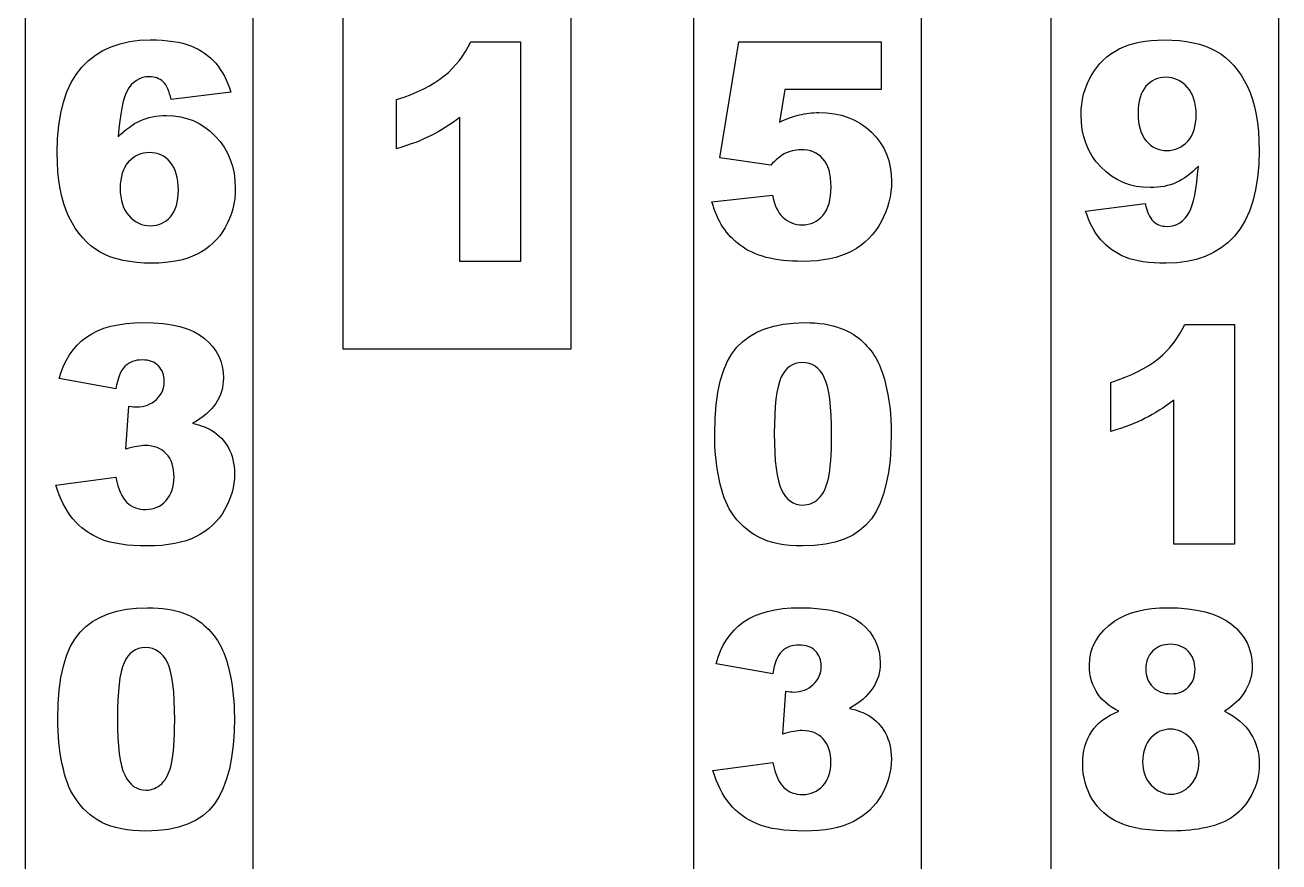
# Model space of a CAD drawing. Extents: x -5.1 to 3.6, y -9 to 11.4.
# Drawn here: x -5.07 to 3.59, y 1.2 to 6.98 of the extents above; entities that cross this region are included whole.
import ezdxf

# ---------------------------------------------------------------- set-up
doc = ezdxf.new("R2010")
doc.units = 0
for name, color, linetype in [('HOURS_MIXED_UP', 7, 'CONTINUOUS'), ('MINUTES_MIXED_UP', 7, 'CONTINUOUS'), ('OUTLINES', 7, 'CONTINUOUS'), ('TOH_MIXED_UP', 7, 'CONTINUOUS'), ('TOM_MIXED_UP', 7, 'CONTINUOUS')]:
    doc.layers.add(name, color=color, linetype=linetype)

msp = doc.modelspace()

# ---------------------------------------------------------------- linework, layer by layer
at = {"layer": 'HOURS_MIXED_UP'}
for points in [[(2.252, 5.6938), (2.6638, 5.7455), (2.6683, 5.7247), (2.6735, 5.7055), (2.6793, 5.6878), (2.6858, 5.6718), (2.6931, 5.6574), (2.701, 5.6445), (2.7096, 5.6333), (2.719, 5.6236), (2.729, 5.6152), (2.7394, 5.6079), (2.7504, 5.6018), (2.762, 5.5968), (2.7741, 5.5929), (2.7867, 5.5901), (2.7998, 5.5884), (2.8135, 5.5879), (2.8377, 5.5895), (2.8605, 5.5942), (2.8821, 5.6021), (2.9022, 5.6131), (2.921, 5.6273), (2.9384, 5.6446), (2.9544, 5.665), (2.969, 5.6886), (2.9789, 5.7098), (2.9881, 5.7362), (2.9967, 5.7677), (3.0047, 5.8045), (3.012, 5.8464), (3.0187, 5.8934), (3.0248, 5.9457), (3.0302, 6.0031), (3.0115, 5.9847), (2.9927, 5.9675), (2.9738, 5.9516), (2.9549, 5.9369), (2.9358, 5.9236), (2.9165, 5.9115), (2.8972, 5.9006), (2.8777, 5.891), (2.8577, 5.8827), (2.8369, 5.8755), (2.8154, 5.8694), (2.7931, 5.8644), (2.7701, 5.8606), (2.7463, 5.8578), (2.7218, 5.8561), (2.6965, 5.8556), (2.6473, 5.8578), (2.6002, 5.8644), (2.555, 5.8755), (2.5118, 5.8911), (2.4705, 5.9111), (2.4311, 5.9356), (2.3937, 5.9645), (2.3583, 5.9979), (2.3259, 6.0347), (2.2979, 6.0738), (2.2742, 6.1153), (2.2549, 6.1591), (2.2398, 6.2053), (2.229, 6.2539), (2.2226, 6.3048), (2.2204, 6.358), (2.2215, 6.3947), (2.2248, 6.4306), (2.2303, 6.4657), (2.2379, 6.4999), (2.2478, 6.5333), (2.2598, 6.5659), (2.2741, 6.5976), (2.2906, 6.6285), (2.309, 6.6582), (2.329, 6.6859), (2.3507, 6.7118), (2.374, 6.7358), (2.399, 6.758), (2.4256, 6.7783), (2.454, 6.7967), (2.484, 6.8132), (2.5157, 6.8279), (2.5494, 6.8406), (2.5851, 6.8513), (2.6227, 6.8601), (2.6624, 6.8669), (2.7039, 6.8718), (2.7475, 6.8747), (2.793, 6.8757), (2.8476, 6.8745), (2.8994, 6.8709), (2.9485, 6.8649), (2.9948, 6.8565), (3.0384, 6.8457), (3.0791, 6.8325), (3.1171, 6.8169), (3.1524, 6.799), (3.1853, 6.7784), (3.2165, 6.755), (3.246, 6.7287), (3.2739, 6.6996), (3.3001, 6.6676), (3.3245, 6.6329), (3.3473, 6.5953), (3.3684, 6.5549), (3.3873, 6.5114), (3.4037, 6.4645), (3.4176, 6.4143), (3.429, 6.3607), (3.4378, 6.3038), (3.4442, 6.2435), (3.448, 6.1798), (3.4493, 6.1129), (3.4466, 6.0153), (3.4386, 5.9245), (3.4254, 5.8405), (3.4068, 5.7631), (3.3829, 5.6925), (3.3537, 5.6287), (3.3193, 5.5716), (3.2795, 5.5212), (3.235, 5.4773), (3.1864, 5.4392), (3.1336, 5.407), (3.0768, 5.3806), (3.0159, 5.3601), (2.9508, 5.3454), (2.8816, 5.3366), (2.8083, 5.3337), (2.765, 5.3343), (2.7241, 5.3363), (2.6855, 5.3394), (2.6493, 5.3439), (2.6153, 5.3497), (2.5838, 5.3567), (2.5546, 5.365), (2.5277, 5.3747), (2.5026, 5.3857), (2.4785, 5.3978), (2.4555, 5.4111), (2.4336, 5.4256), (2.4127, 5.4413), (2.393, 5.4581), (2.3744, 5.4762), (2.3569, 5.4955), (2.3403, 5.5159), (2.3247, 5.5376), (2.3101, 5.5605), (2.2965, 5.5846), (2.2839, 5.61), (2.2723, 5.6367), (2.2616, 5.6646), (2.252, 5.6938)], [(3.0149, 6.3591), (3.0139, 6.3884), (3.0111, 6.4162), (3.0063, 6.4424), (2.9997, 6.4669), (2.9911, 6.4898), (2.9806, 6.511), (2.9682, 6.5306), (2.9538, 6.5486), (2.9381, 6.5648), (2.9217, 6.5787), (2.9044, 6.5905), (2.8863, 6.6002), (2.8673, 6.6077), (2.8476, 6.6131), (2.827, 6.6163), (2.8055, 6.6174), (2.7853, 6.6164), (2.7659, 6.6135), (2.7475, 6.6086), (2.7299, 6.6018), (2.7133, 6.5931), (2.6975, 6.5824), (2.6827, 6.5698), (2.6687, 6.5552), (2.6559, 6.5388), (2.6448, 6.5203), (2.6354, 6.5), (2.6278, 6.4777), (2.6218, 6.4534), (2.6176, 6.4273), (2.615, 6.3991), (2.6142, 6.3691), (2.6151, 6.3388), (2.6177, 6.3103), (2.6221, 6.2836), (2.6282, 6.2588), (2.6362, 6.2357), (2.6458, 6.2146), (2.6572, 6.1953), (2.6704, 6.1778), (2.6851, 6.1623), (2.7005, 6.1489), (2.7168, 6.1376), (2.734, 6.1283), (2.7521, 6.1211), (2.771, 6.1159), (2.7908, 6.1129), (2.8114, 6.1118), (2.8328, 6.1128), (2.8533, 6.1158), (2.8729, 6.1208), (2.8916, 6.1278), (2.9093, 6.1368), (2.9261, 6.1479), (2.942, 6.1609), (2.9569, 6.1761), (2.9704, 6.1929), (2.9822, 6.2115), (2.9922, 6.2318), (3.0003, 6.2538), (3.0067, 6.2775), (3.0112, 6.3029), (3.014, 6.3301), (3.0149, 6.3591)], [(3.2794, 4.9106), (3.2794, 3.3939), (2.8603, 3.3939), (2.8603, 4.3876), (2.835, 4.3688), (2.8099, 4.3509), (2.785, 4.3339), (2.7603, 4.3178), (2.7358, 4.3027), (2.7115, 4.2884), (2.6873, 4.2751), (2.6634, 4.2626), (2.639, 4.2507), (2.613, 4.2389), (2.5854, 4.2273), (2.5564, 4.2158), (2.5258, 4.2044), (2.4937, 4.1931), (2.4601, 4.182), (2.4249, 4.171), (2.4249, 4.5109), (2.4764, 4.5284), (2.5249, 4.5467), (2.5704, 4.5659), (2.613, 4.5859), (2.6526, 4.6068), (2.6892, 4.6285), (2.7229, 4.651), (2.7537, 4.6744), (2.7821, 4.6991), (2.8089, 4.7251), (2.8341, 4.7526), (2.8578, 4.7814), (2.8799, 4.8116), (2.9004, 4.8432), (2.9194, 4.8762), (2.9367, 4.9106), (3.2794, 4.9106)], [(2.4814, 2.2398), (2.4577, 2.2529), (2.4358, 2.2664), (2.4155, 2.2803), (2.3969, 2.2947), (2.38, 2.3094), (2.3647, 2.3245), (2.351, 2.3399), (2.339, 2.3558), (2.3247, 2.3781), (2.3123, 2.4011), (2.3018, 2.4251), (2.2932, 2.4498), (2.2865, 2.4754), (2.2817, 2.5018), (2.2789, 2.5291), (2.2779, 2.5572), (2.2806, 2.6028), (2.2889, 2.6464), (2.3027, 2.6879), (2.3219, 2.7272), (2.3467, 2.7644), (2.3769, 2.7995), (2.4127, 2.8325), (2.4539, 2.8634), (2.4896, 2.8848), (2.528, 2.9033), (2.5693, 2.919), (2.6133, 2.9319), (2.6601, 2.9419), (2.7097, 2.949), (2.762, 2.9533), (2.8171, 2.9547), (2.8894, 2.9529), (2.9569, 2.9476), (3.0194, 2.9387), (3.0771, 2.9263), (3.1299, 2.9103), (3.1778, 2.8907), (3.2209, 2.8676), (3.2591, 2.8408), (3.2926, 2.8114), (3.3216, 2.7802), (3.3461, 2.7471), (3.3662, 2.7121), (3.3818, 2.6754), (3.3929, 2.6368), (3.3996, 2.5963), (3.4019, 2.554), (3.401, 2.5291), (3.3983, 2.5046), (3.3939, 2.4804), (3.3877, 2.4567), (3.3797, 2.4333), (3.3699, 2.4104), (3.3583, 2.3879), (3.3449, 2.3658), (3.3335, 2.3496), (3.3205, 2.3335), (3.306, 2.3176), (3.29, 2.3018), (3.2724, 2.2861), (3.2533, 2.2705), (3.2327, 2.2551), (3.2105, 2.2398), (3.2399, 2.2246), (3.2673, 2.2083), (3.2928, 2.1909), (3.3163, 2.1723), (3.3379, 2.1525), (3.3576, 2.1315), (3.3753, 2.1093), (3.3911, 2.086), (3.4051, 2.0618), (3.4173, 2.037), (3.4275, 2.0116), (3.4359, 1.9855), (3.4424, 1.9587), (3.4471, 1.9313), (3.4499, 1.9032), (3.4508, 1.8745), (3.45, 1.8467), (3.4476, 1.8194), (3.4436, 1.7926), (3.438, 1.7662), (3.4308, 1.7403), (3.422, 1.7149), (3.4115, 1.6899), (3.3994, 1.6655), (3.3862, 1.6418), (3.3722, 1.6196), (3.3575, 1.5987), (3.3421, 1.5793), (3.326, 1.5612), (3.3092, 1.5446), (3.2916, 1.5293), (3.2734, 1.5155), (3.2541, 1.5026), (3.2336, 1.4907), (3.212, 1.4796), (3.1893, 1.4694), (3.1655, 1.4602), (3.1405, 1.4518), (3.1145, 1.4443), (3.0873, 1.4377), (3.0592, 1.4319), (3.0306, 1.4268), (3.0016, 1.4225), (2.9721, 1.419), (2.9422, 1.4162), (2.9117, 1.4143), (2.8808, 1.4131), (2.8494, 1.4127), (2.7919, 1.4136), (2.738, 1.4162), (2.6875, 1.4205), (2.6405, 1.4266), (2.597, 1.4344), (2.5569, 1.4441), (2.5204, 1.4554), (2.4873, 1.4686), (2.457, 1.4834), (2.4285, 1.4999), (2.402, 1.518), (2.3773, 1.5378), (2.3545, 1.5593), (2.3336, 1.5824), (2.3145, 1.6071), (2.2973, 1.6335), (2.2821, 1.661), (2.2688, 1.6894), (2.2576, 1.7186), (2.2484, 1.7486), (2.2413, 1.7794), (2.2362, 1.811), (2.2331, 1.8434), (2.2321, 1.8766), (2.233, 1.9088), (2.2359, 1.9397), (2.2407, 1.9693), (2.2474, 1.9977), (2.256, 2.0249), (2.2665, 2.0508), (2.2789, 2.0754), (2.2932, 2.0988), (2.3095, 2.121), (2.3278, 2.1418), (2.3482, 2.1613), (2.3707, 2.1796), (2.3953, 2.1966), (2.4219, 2.2123), (2.4506, 2.2267), (2.4814, 2.2398)], [(2.6675, 2.5325), (2.6682, 2.5137), (2.6705, 2.4958), (2.6742, 2.4788), (2.6795, 2.4628), (2.6863, 2.4476), (2.6946, 2.4334), (2.7044, 2.4202), (2.7157, 2.4079), (2.7283, 2.3969), (2.7419, 2.3873), (2.7565, 2.3792), (2.7721, 2.3725), (2.7887, 2.3673), (2.8063, 2.3636), (2.8249, 2.3614), (2.8446, 2.3606), (2.8619, 2.3614), (2.8785, 2.3636), (2.8943, 2.3672), (2.9093, 2.3723), (2.9236, 2.3789), (2.937, 2.387), (2.9497, 2.3965), (2.9616, 2.4075), (2.9723, 2.4196), (2.9816, 2.4326), (2.9895, 2.4465), (2.996, 2.4612), (3.001, 2.4768), (3.0045, 2.4932), (3.0067, 2.5105), (3.0074, 2.5287), (3.0067, 2.5475), (3.0044, 2.5655), (3.0007, 2.5825), (2.9954, 2.5986), (2.9887, 2.6139), (2.9805, 2.6282), (2.9707, 2.6416), (2.9595, 2.654), (2.9471, 2.6654), (2.9339, 2.6752), (2.9199, 2.6836), (2.905, 2.6904), (2.8893, 2.6958), (2.8728, 2.6996), (2.8555, 2.7019), (2.8373, 2.7026), (2.8189, 2.7019), (2.8015, 2.6997), (2.7849, 2.6959), (2.7691, 2.6907), (2.7542, 2.684), (2.7402, 2.6758), (2.727, 2.6662), (2.7147, 2.6551), (2.7036, 2.6429), (2.694, 2.6298), (2.6859, 2.6158), (2.6792, 2.6009), (2.6741, 2.5852), (2.6704, 2.5685), (2.6682, 2.5509), (2.6675, 2.5325)], [(2.6453, 1.8908), (2.6462, 1.8667), (2.649, 1.8436), (2.6536, 1.8217), (2.6601, 1.801), (2.6685, 1.7814), (2.6788, 1.7629), (2.6909, 1.7456), (2.705, 1.7294), (2.7203, 1.7147), (2.7362, 1.702), (2.7525, 1.6913), (2.7694, 1.6825), (2.7869, 1.6757), (2.8048, 1.6708), (2.8234, 1.6679), (2.8425, 1.6669), (2.8607, 1.6679), (2.8785, 1.6709), (2.8959, 1.6758), (2.9128, 1.6828), (2.9292, 1.6917), (2.9452, 1.7026), (2.9607, 1.7155), (2.9758, 1.7304), (2.9896, 1.7468), (3.0016, 1.7643), (3.0117, 1.7829), (3.02, 1.8026), (3.0265, 1.8233), (3.0311, 1.8451), (3.0339, 1.8679), (3.0348, 1.8919), (3.0339, 1.9159), (3.0311, 1.9389), (3.0264, 1.9607), (3.0198, 1.9815), (3.0114, 2.0011), (3.0012, 2.0196), (2.9891, 2.037), (2.9751, 2.0533), (2.96, 2.0682), (2.9443, 2.0811), (2.9279, 2.0919), (2.911, 2.1008), (2.8935, 2.1077), (2.8754, 2.1126), (2.8566, 2.1156), (2.8373, 2.1165), (2.8183, 2.1156), (2.7999, 2.1127), (2.7821, 2.108), (2.765, 2.1013), (2.7484, 2.0928), (2.7325, 2.0823), (2.7172, 2.0698), (2.7026, 2.0554), (2.6891, 2.0395), (2.6775, 2.0223), (2.6676, 2.0037), (2.6596, 1.9838), (2.6533, 1.9626), (2.6488, 1.94), (2.6462, 1.9161), (2.6453, 1.8908)]]:
    msp.add_lwpolyline(points, close=True, dxfattribs=at)
at = {"layer": 'MINUTES_MIXED_UP'}
for points in [[(-3.6484, 6.5146), (-4.0602, 6.4639), (-4.0647, 6.4847), (-4.0698, 6.5039), (-4.0756, 6.5216), (-4.0821, 6.5376), (-4.0892, 6.552), (-4.097, 6.5649), (-4.1055, 6.5761), (-4.1147, 6.5858), (-4.1245, 6.5942), (-4.1349, 6.6015), (-4.1458, 6.6076), (-4.1573, 6.6127), (-4.1694, 6.6166), (-4.182, 6.6193), (-4.1951, 6.621), (-4.2088, 6.6216), (-4.2332, 6.62), (-4.2563, 6.6152), (-4.278, 6.6072), (-4.2983, 6.5961), (-4.3172, 6.5818), (-4.3347, 6.5643), (-4.3507, 6.5436), (-4.3654, 6.5198), (-4.3752, 6.4989), (-4.3844, 6.4727), (-4.3929, 6.4413), (-4.4008, 6.4047), (-4.4079, 6.3629), (-4.4145, 6.3159), (-4.4203, 6.2637), (-4.4255, 6.2063), (-4.4069, 6.2245), (-4.3882, 6.2416), (-4.3693, 6.2573), (-4.3503, 6.2719), (-4.3311, 6.2852), (-4.3119, 6.2973), (-4.2925, 6.3081), (-4.273, 6.3177), (-4.253, 6.3263), (-4.2322, 6.3336), (-4.2107, 6.3398), (-4.1884, 6.3449), (-4.1654, 6.3488), (-4.1416, 6.3516), (-4.117, 6.3533), (-4.0918, 6.3538), (-4.0429, 6.3516), (-3.9959, 6.345), (-3.9509, 6.3339), (-3.9078, 6.3183), (-3.8667, 6.2983), (-3.8274, 6.2739), (-3.7901, 6.2449), (-3.7546, 6.2115), (-3.7223, 6.1747), (-3.6943, 6.1356), (-3.6706, 6.094), (-3.6512, 6.0501), (-3.6361, 6.0037), (-3.6254, 5.955), (-3.6189, 5.9039), (-3.6168, 5.8504), (-3.6179, 5.8139), (-3.6211, 5.7782), (-3.6266, 5.7434), (-3.6342, 5.7093), (-3.644, 5.676), (-3.656, 5.6435), (-3.6702, 5.6118), (-3.6866, 5.5809), (-3.7047, 5.5513), (-3.7246, 5.5235), (-3.7462, 5.4976), (-3.7696, 5.4736), (-3.7945, 5.4514), (-3.8212, 5.4312), (-3.8496, 5.4128), (-3.8796, 5.3962), (-3.9116, 5.3816), (-3.9454, 5.3689), (-3.9812, 5.3581), (-4.019, 5.3493), (-4.0587, 5.3425), (-4.1003, 5.3376), (-4.1438, 5.3347), (-4.1893, 5.3337), (-4.2439, 5.3349), (-4.2958, 5.3385), (-4.3449, 5.3444), (-4.3912, 5.3527), (-4.4347, 5.3634), (-4.4755, 5.3765), (-4.5135, 5.3919), (-4.5487, 5.4097), (-4.5816, 5.4303), (-4.6128, 5.4537), (-4.6424, 5.4799), (-4.6702, 5.509), (-4.6964, 5.5408), (-4.7209, 5.5756), (-4.7436, 5.6131), (-4.7647, 5.6535), (-4.7836, 5.697), (-4.8, 5.7439), (-4.8139, 5.7942), (-4.8253, 5.8479), (-4.8342, 5.905), (-4.8405, 5.9655), (-4.8443, 6.0294), (-4.8456, 6.0966), (-4.8429, 6.1941), (-4.835, 6.2849), (-4.8217, 6.369), (-4.8031, 6.4463), (-4.7793, 6.5169), (-4.7501, 6.5807), (-4.7156, 6.6378), (-4.6758, 6.6882), (-4.6313, 6.7322), (-4.5826, 6.7702), (-4.5299, 6.8025), (-4.473, 6.8288), (-4.4121, 6.8494), (-4.347, 6.864), (-4.2778, 6.8728), (-4.2046, 6.8757), (-4.1614, 6.8751), (-4.1204, 6.8732), (-4.0818, 6.87), (-4.0455, 6.8655), (-4.0115, 6.8598), (-3.9798, 6.8527), (-3.9504, 6.8444), (-3.9234, 6.8347), (-3.8981, 6.8238), (-3.874, 6.8116), (-3.8509, 6.7983), (-3.8289, 6.7838), (-3.8081, 6.7682), (-3.7883, 6.7513), (-3.7697, 6.7332), (-3.7522, 6.7139), (-3.7356, 6.6935), (-3.7201, 6.6718), (-3.7056, 6.6488), (-3.6921, 6.6245), (-3.6796, 6.599), (-3.6682, 6.5722), (-3.6577, 6.544), (-3.6484, 6.5146)], [(-4.4112, 5.8504), (-4.4103, 5.821), (-4.4074, 5.7932), (-4.4026, 5.767), (-4.3959, 5.7424), (-4.3873, 5.7195), (-4.3768, 5.6983), (-4.3644, 5.6787), (-4.3501, 5.6608), (-4.3344, 5.6447), (-4.3179, 5.6307), (-4.3006, 5.6189), (-4.2824, 5.6092), (-4.2633, 5.6017), (-4.2433, 5.5963), (-4.2225, 5.5931), (-4.2008, 5.592), (-4.1808, 5.593), (-4.1617, 5.5959), (-4.1434, 5.6007), (-4.1259, 5.6075), (-4.1093, 5.6162), (-4.0935, 5.6269), (-4.0785, 5.6396), (-4.0643, 5.6542), (-4.0515, 5.6706), (-4.0404, 5.689), (-4.031, 5.7092), (-4.0232, 5.7314), (-4.0172, 5.7554), (-4.0129, 5.7814), (-4.0103, 5.8094), (-4.0095, 5.8393), (-4.0104, 5.8698), (-4.0131, 5.8986), (-4.0175, 5.9254), (-4.0238, 5.9504), (-4.0318, 5.9735), (-4.0416, 5.9948), (-4.0531, 6.0141), (-4.0664, 6.0316), (-4.0811, 6.047), (-4.0966, 6.0604), (-4.1129, 6.0717), (-4.1302, 6.081), (-4.1483, 6.0883), (-4.1673, 6.0934), (-4.1871, 6.0966), (-4.2077, 6.0976), (-4.2289, 6.0966), (-4.2492, 6.0936), (-4.2686, 6.0885), (-4.2872, 6.0815), (-4.3049, 6.0724), (-4.3218, 6.0614), (-4.3377, 6.0484), (-4.3529, 6.0334), (-4.3666, 6.0165), (-4.3784, 5.9979), (-4.3884, 5.9777), (-4.3966, 5.9557), (-4.403, 5.9319), (-4.4076, 5.9065), (-4.4103, 5.8793), (-4.4112, 5.8504)], [(-4.4404, 4.4666), (-4.832, 4.5368), (-4.8184, 4.5822), (-4.802, 4.6248), (-4.7827, 4.6648), (-4.7606, 4.702), (-4.7358, 4.7366), (-4.7081, 4.7683), (-4.6775, 4.7973), (-4.6442, 4.8236), (-4.6076, 4.8469), (-4.5675, 4.8671), (-4.5238, 4.8842), (-4.4764, 4.8983), (-4.4255, 4.9092), (-4.371, 4.917), (-4.3129, 4.9217), (-4.2511, 4.9232), (-4.1806, 4.9215), (-4.1152, 4.9165), (-4.0548, 4.908), (-3.9995, 4.8961), (-3.9493, 4.8808), (-3.9041, 4.8621), (-3.864, 4.8401), (-3.8289, 4.8145), (-3.7984, 4.7865), (-3.772, 4.7566), (-3.7496, 4.725), (-3.7313, 4.6917), (-3.717, 4.6566), (-3.7069, 4.6198), (-3.7007, 4.5812), (-3.6987, 4.5409), (-3.6995, 4.517), (-3.702, 4.4937), (-3.7062, 4.4709), (-3.712, 4.4487), (-3.7194, 4.4272), (-3.7284, 4.4062), (-3.7392, 4.3858), (-3.7515, 4.3659), (-3.7656, 4.3466), (-3.7814, 4.3279), (-3.7988, 4.3097), (-3.8179, 4.2922), (-3.8387, 4.2754), (-3.8612, 4.2591), (-3.8854, 4.2435), (-3.9112, 4.2284), (-3.8902, 4.223), (-3.8705, 4.2173), (-3.8521, 4.2114), (-3.8349, 4.2053), (-3.819, 4.199), (-3.8044, 4.1925), (-3.791, 4.1857), (-3.7789, 4.1788), (-3.7609, 4.1669), (-3.744, 4.154), (-3.728, 4.1403), (-3.7131, 4.1257), (-3.6992, 4.1101), (-3.6863, 4.0936), (-3.6745, 4.0762), (-3.6636, 4.058), (-3.654, 4.0389), (-3.6456, 4.0189), (-3.6385, 3.998), (-3.6327, 3.9761), (-3.6282, 3.9534), (-3.6249, 3.9297), (-3.623, 3.9051), (-3.6223, 3.8795), (-3.6234, 3.8471), (-3.6266, 3.8151), (-3.632, 3.7834), (-3.6394, 3.7521), (-3.649, 3.721), (-3.6607, 3.6903), (-3.6745, 3.6599), (-3.6904, 3.6298), (-3.7084, 3.6009), (-3.7283, 3.5736), (-3.75, 3.548), (-3.7737, 3.5241), (-3.7992, 3.502), (-3.8266, 3.4815), (-3.8558, 3.4628), (-3.8869, 3.4458), (-3.9202, 3.4307), (-3.956, 3.4175), (-3.9943, 3.4064), (-4.0351, 3.3974), (-4.0785, 3.3903), (-4.1244, 3.3853), (-4.1728, 3.3822), (-4.2237, 3.3812), (-4.2732, 3.382), (-4.3199, 3.3842), (-4.364, 3.3879), (-4.4055, 3.3932), (-4.4443, 3.3999), (-4.4804, 3.408), (-4.5138, 3.4177), (-4.5445, 3.4288), (-4.5733, 3.4415), (-4.6007, 3.4555), (-4.6269, 3.471), (-4.6517, 3.4878), (-4.6752, 3.506), (-4.6974, 3.5256), (-4.7183, 3.5465), (-4.7379, 3.5687), (-4.7563, 3.5925), (-4.7736, 3.6177), (-4.7897, 3.6445), (-4.8048, 3.6727), (-4.8188, 3.7023), (-4.8317, 3.7335), (-4.8436, 3.7662), (-4.8543, 3.8003), (-4.4404, 3.8552), (-4.4338, 3.8251), (-4.4264, 3.7974), (-4.4182, 3.7721), (-4.4091, 3.7492), (-4.3992, 3.7287), (-4.3884, 3.7106), (-4.3768, 3.6949), (-4.3643, 3.6816), (-4.3511, 3.6703), (-4.337, 3.6605), (-4.322, 3.6523), (-4.3061, 3.6455), (-4.2893, 3.6401), (-4.2717, 3.6363), (-4.2531, 3.6341), (-4.2338, 3.6333), (-4.2134, 3.6343), (-4.1938, 3.6371), (-4.1751, 3.6419), (-4.1573, 3.6486), (-4.1404, 3.6572), (-4.1243, 3.6677), (-4.1091, 3.6801), (-4.0949, 3.6944), (-4.0819, 3.7103), (-4.0707, 3.7275), (-4.0611, 3.7459), (-4.0533, 3.7657), (-4.0472, 3.7867), (-4.0428, 3.809), (-4.0402, 3.8325), (-4.0393, 3.8573), (-4.0402, 3.8824), (-4.0427, 3.9062), (-4.0469, 3.9284), (-4.0528, 3.9492), (-4.0603, 3.9686), (-4.0695, 3.9865), (-4.0803, 4.003), (-4.0928, 4.018), (-4.1068, 4.0313), (-4.122, 4.0429), (-4.1383, 4.0527), (-4.1559, 4.0607), (-4.1746, 4.0669), (-4.1945, 4.0714), (-4.2156, 4.0741), (-4.2379, 4.075), (-4.2506, 4.0746), (-4.2645, 4.0734), (-4.2795, 4.0715), (-4.2957, 4.0688), (-4.3131, 4.0654), (-4.3316, 4.0612), (-4.3512, 4.0563), (-4.372, 4.0507), (-4.3508, 4.3465), (-4.3344, 4.3442), (-4.32, 4.3426), (-4.3075, 4.3416), (-4.297, 4.3413), (-4.277, 4.3421), (-4.2578, 4.3445), (-4.2396, 4.3486), (-4.2221, 4.3543), (-4.2056, 4.3616), (-4.1898, 4.3706), (-4.1749, 4.3812), (-4.1609, 4.3934), (-4.1482, 4.4066), (-4.1372, 4.4204), (-4.1279, 4.4349), (-4.1202, 4.45), (-4.1143, 4.4657), (-4.1101, 4.482), (-4.1075, 4.4989), (-4.1067, 4.5163), (-4.1073, 4.5329), (-4.1092, 4.5487), (-4.1124, 4.5636), (-4.1169, 4.5777), (-4.1226, 4.5909), (-4.1296, 4.6032), (-4.1378, 4.6147), (-4.1473, 4.6253), (-4.158, 4.6348), (-4.1695, 4.6431), (-4.1821, 4.6501), (-4.1955, 4.6558), (-4.21, 4.6602), (-4.2254, 4.6634), (-4.2418, 4.6653), (-4.2591, 4.6659), (-4.2771, 4.6652), (-4.2941, 4.6631), (-4.3103, 4.6597), (-4.3256, 4.6548), (-4.34, 4.6486), (-4.3536, 4.641), (-4.3663, 4.6321), (-4.3782, 4.6218), (-4.3892, 4.6097), (-4.3993, 4.5955), (-4.4084, 4.5793), (-4.4166, 4.5609), (-4.4239, 4.5405), (-4.4303, 4.5179), (-4.4358, 4.4933), (-4.4404, 4.4666)], [(-4.8416, 2.1898), (-4.8392, 2.2921), (-4.832, 2.3864), (-4.8201, 2.4728), (-4.8033, 2.5512), (-4.7818, 2.6216), (-4.7555, 2.684), (-4.7244, 2.7385), (-4.6885, 2.7849), (-4.6477, 2.8247), (-4.6019, 2.8592), (-4.5511, 2.8884), (-4.4953, 2.9123), (-4.4345, 2.9309), (-4.3687, 2.9441), (-4.2979, 2.9521), (-4.2222, 2.9547), (-4.1854, 2.9542), (-4.1502, 2.9524), (-4.1168, 2.9496), (-4.085, 2.9455), (-4.0549, 2.9403), (-4.0265, 2.9339), (-3.9999, 2.9264), (-3.9749, 2.9176), (-3.9513, 2.908), (-3.9288, 2.8977), (-3.9074, 2.8866), (-3.8871, 2.8749), (-3.868, 2.8625), (-3.85, 2.8494), (-3.8331, 2.8355), (-3.8173, 2.821), (-3.8024, 2.8061), (-3.7884, 2.791), (-3.7751, 2.7756), (-3.7627, 2.7601), (-3.7511, 2.7444), (-3.7402, 2.7285), (-3.7303, 2.7124), (-3.7211, 2.696), (-3.7125, 2.6793), (-3.7043, 2.6619), (-3.6966, 2.6438), (-3.6893, 2.625), (-3.6824, 2.6055), (-3.676, 2.5853), (-3.6701, 2.5645), (-3.6645, 2.5429), (-3.6547, 2.5009), (-3.6463, 2.4585), (-3.6391, 2.4156), (-3.6333, 2.3724), (-3.6287, 2.3286), (-3.6254, 2.2845), (-3.6235, 2.24), (-3.6228, 2.195), (-3.625, 2.0969), (-3.6314, 2.0055), (-3.6422, 1.9211), (-3.6572, 1.8434), (-3.6766, 1.7726), (-3.7002, 1.7085), (-3.7281, 1.6513), (-3.7603, 1.6009), (-3.7977, 1.5567), (-3.8413, 1.5185), (-3.8911, 1.4861), (-3.9471, 1.4597), (-4.0093, 1.4391), (-4.0777, 1.4244), (-4.1524, 1.4156), (-4.2333, 1.4127), (-4.2791, 1.4136), (-4.3228, 1.4164), (-4.3642, 1.4211), (-4.4033, 1.4276), (-4.4402, 1.4361), (-4.4749, 1.4464), (-4.5073, 1.4586), (-4.5374, 1.4728), (-4.5658, 1.4886), (-4.5928, 1.5062), (-4.6186, 1.5256), (-4.643, 1.5467), (-4.6661, 1.5695), (-4.6879, 1.5941), (-4.7084, 1.6204), (-4.7277, 1.6485), (-4.7408, 1.6701), (-4.7531, 1.6936), (-4.7647, 1.719), (-4.7755, 1.7462), (-4.7856, 1.7753), (-4.795, 1.8062), (-4.8036, 1.8391), (-4.8114, 1.8738), (-4.8185, 1.9101), (-4.8246, 1.9473), (-4.8298, 1.9854), (-4.834, 2.0244), (-4.8373, 2.0643), (-4.8397, 2.1052), (-4.8411, 2.147), (-4.8416, 2.1898)], [(-4.4305, 2.1888), (-4.4297, 2.1204), (-4.4274, 2.0576), (-4.4234, 2.0006), (-4.4179, 1.9491), (-4.4109, 1.9034), (-4.4022, 1.8632), (-4.392, 1.8287), (-4.3801, 1.7999), (-4.3669, 1.7753), (-4.3522, 1.7541), (-4.3361, 1.7361), (-4.3185, 1.7214), (-4.2996, 1.71), (-4.2792, 1.7019), (-4.2574, 1.697), (-4.2343, 1.6954), (-4.2188, 1.6961), (-4.2038, 1.6981), (-4.1894, 1.7016), (-4.1754, 1.7065), (-4.162, 1.7128), (-4.1491, 1.7204), (-4.1368, 1.7294), (-4.1249, 1.7398), (-4.1137, 1.7517), (-4.1033, 1.7651), (-4.0937, 1.7802), (-4.0848, 1.7968), (-4.0767, 1.8151), (-4.0693, 1.8349), (-4.0627, 1.8564), (-4.0569, 1.8794), (-4.0517, 1.905), (-4.0473, 1.9339), (-4.0435, 1.9662), (-4.0405, 2.0018), (-4.0381, 2.0408), (-4.0364, 2.083), (-4.0353, 2.1287), (-4.035, 2.1776), (-4.0358, 2.2488), (-4.0381, 2.314), (-4.042, 2.373), (-4.0475, 2.426), (-4.0546, 2.4729), (-4.0633, 2.5137), (-4.0735, 2.5484), (-4.0853, 2.5769), (-4.0986, 2.6009), (-4.1135, 2.6216), (-4.13, 2.6392), (-4.1481, 2.6535), (-4.1678, 2.6647), (-4.1891, 2.6727), (-4.2119, 2.6774), (-4.2364, 2.679), (-4.2612, 2.6774), (-4.2842, 2.6725), (-4.3054, 2.6644), (-4.3248, 2.653), (-4.3425, 2.6383), (-4.3584, 2.6204), (-4.3724, 2.5993), (-4.3846, 2.5749), (-4.3954, 2.546), (-4.4047, 2.5117), (-4.4126, 2.4717), (-4.419, 2.4262), (-4.424, 2.3752), (-4.4276, 2.3186), (-4.4298, 2.2564), (-4.4305, 2.1888)]]:
    msp.add_lwpolyline(points, close=True, dxfattribs=at)
at = {"layer": 'OUTLINES'}
for points in [[(-5.0677, -9.0368), (-3.4929, -9.0368), (-3.4929, 11.4357), (-5.0677, 11.4357), (-5.0677, -9.0368)], [(-2.8737, 4.7428), (-1.2989, 4.7428), (-1.2989, 11.4357), (-2.8737, 11.4357), (-2.8737, 4.7428)], [(-0.4553, -1.1627), (1.1195, -1.1627), (1.1195, 11.4357), (-0.4553, 11.4357), (-0.4553, -1.1627)], [(2.0113, -9.0368), (3.5861, -9.0368), (3.5861, 11.4357), (2.0113, 11.4357), (2.0113, -9.0368)]]:
    msp.add_lwpolyline(points, close=True, dxfattribs=at)
at = {"layer": 'TOH_MIXED_UP'}
msp.add_lwpolyline([(-1.6489, 6.863), (-1.6489, 5.3464), (-2.068, 5.3464), (-2.068, 6.3401), (-2.0933, 6.3213), (-2.1184, 6.3034), (-2.1433, 6.2864), (-2.168, 6.2703), (-2.1925, 6.2552), (-2.2169, 6.2409), (-2.241, 6.2276), (-2.2649, 6.2151), (-2.2894, 6.2032), (-2.3154, 6.1914), (-2.3429, 6.1798), (-2.3719, 6.1683), (-2.4025, 6.1569), (-2.4346, 6.1456), (-2.4683, 6.1345), (-2.5034, 6.1235), (-2.5034, 6.4634), (-2.4519, 6.4809), (-2.4034, 6.4992), (-2.3579, 6.5184), (-2.3153, 6.5384), (-2.2757, 6.5593), (-2.2391, 6.581), (-2.2054, 6.6035), (-2.1746, 6.6269), (-2.1462, 6.6516), (-2.1194, 6.6776), (-2.0942, 6.7051), (-2.0705, 6.7339), (-2.0484, 6.7641), (-2.0279, 6.7957), (-2.009, 6.8287), (-1.9916, 6.863), (-1.6489, 6.863)], close=True, dxfattribs=at)
at = {"layer": 'TOM_MIXED_UP'}
for points in [[(-0.142, 6.863), (0.8416, 6.863), (0.8416, 6.5325), (0.1753, 6.5325), (0.1396, 6.3085), (0.1569, 6.3165), (0.1741, 6.3239), (0.1912, 6.3308), (0.2084, 6.3372), (0.2254, 6.343), (0.2424, 6.3484), (0.2594, 6.3532), (0.2764, 6.3575), (0.2933, 6.3613), (0.3101, 6.3646), (0.3269, 6.3674), (0.3436, 6.3697), (0.3603, 6.3715), (0.3769, 6.3728), (0.3935, 6.3736), (0.4101, 6.3738), (0.4647, 6.3717), (0.5168, 6.3653), (0.5661, 6.3548), (0.6129, 6.34), (0.657, 6.3209), (0.6984, 6.2976), (0.7371, 6.2701), (0.7732, 6.2384), (0.806, 6.2034), (0.8343, 6.1663), (0.8583, 6.127), (0.8779, 6.0855), (0.8932, 6.0419), (0.9041, 5.996), (0.9106, 5.948), (0.9128, 5.8978), (0.9117, 5.8618), (0.9083, 5.8261), (0.9027, 5.7909), (0.8949, 5.756), (0.8848, 5.7215), (0.8724, 5.6873), (0.8578, 5.6535), (0.841, 5.62), (0.8221, 5.5876), (0.8013, 5.5573), (0.7787, 5.5289), (0.7542, 5.5025), (0.7278, 5.4781), (0.6996, 5.4556), (0.6695, 5.4351), (0.6375, 5.4165), (0.6034, 5.4), (0.567, 5.3858), (0.5283, 5.3737), (0.4873, 5.3639), (0.444, 5.3562), (0.3984, 5.3507), (0.3505, 5.3475), (0.3003, 5.3464), (0.2641, 5.3468), (0.2292, 5.3481), (0.1957, 5.3503), (0.1634, 5.3534), (0.1324, 5.3573), (0.1028, 5.3621), (0.0745, 5.3677), (0.0476, 5.3742), (0.0217, 5.3816), (-0.0031, 5.3899), (-0.027, 5.3991), (-0.0498, 5.4091), (-0.0718, 5.42), (-0.0927, 5.4317), (-0.1126, 5.4443), (-0.1316, 5.4578), (-0.1496, 5.4719), (-0.1666, 5.4864), (-0.1829, 5.5014), (-0.1982, 5.5169), (-0.2127, 5.5328), (-0.2264, 5.5491), (-0.2392, 5.5659), (-0.2511, 5.5832), (-0.2623, 5.6013), (-0.273, 5.6205), (-0.2833, 5.6408), (-0.293, 5.6621), (-0.3023, 5.6845), (-0.3112, 5.708), (-0.3195, 5.7326), (-0.3274, 5.7582), (0.0916, 5.804), (0.0962, 5.7796), (0.1019, 5.7568), (0.109, 5.7354), (0.1172, 5.7155), (0.1267, 5.6971), (0.1375, 5.6802), (0.1495, 5.6648), (0.1628, 5.6509), (0.1772, 5.6387), (0.1923, 5.6281), (0.2079, 5.619), (0.2243, 5.6117), (0.2413, 5.6059), (0.2589, 5.6018), (0.2772, 5.5993), (0.2962, 5.5985), (0.3173, 5.5995), (0.3375, 5.6026), (0.3568, 5.6077), (0.3751, 5.6149), (0.3925, 5.6241), (0.409, 5.6354), (0.4246, 5.6487), (0.4392, 5.6641), (0.4524, 5.6815), (0.4638, 5.7009), (0.4735, 5.7224), (0.4814, 5.7459), (0.4876, 5.7713), (0.492, 5.7989), (0.4946, 5.8284), (0.4955, 5.8599), (0.4946, 5.8921), (0.4919, 5.9222), (0.4875, 5.9499), (0.4813, 5.9755), (0.4733, 5.9988), (0.4635, 6.0199), (0.4519, 6.0388), (0.4385, 6.0554), (0.4237, 6.0699), (0.4077, 6.0825), (0.3906, 6.0931), (0.3722, 6.1018), (0.3527, 6.1086), (0.332, 6.1134), (0.3101, 6.1163), (0.2871, 6.1172), (0.2722, 6.1168), (0.2574, 6.1154), (0.2427, 6.1131), (0.2281, 6.1099), (0.2137, 6.1058), (0.1993, 6.1008), (0.1852, 6.0949), (0.1712, 6.088), (0.1606, 6.0821), (0.1498, 6.075), (0.1387, 6.0669), (0.1274, 6.0578), (0.1158, 6.0476), (0.104, 6.0363), (0.0919, 6.024), (0.0795, 6.0106), (-0.2733, 6.0613), (-0.142, 6.863)], [(-0.308, 4.1583), (-0.3056, 4.2606), (-0.2984, 4.3549), (-0.2865, 4.4413), (-0.2697, 4.5197), (-0.2482, 4.5901), (-0.2219, 4.6525), (-0.1908, 4.707), (-0.1549, 4.7534), (-0.1141, 4.7932), (-0.0683, 4.8277), (-0.0175, 4.8569), (0.0383, 4.8808), (0.0991, 4.8994), (0.1649, 4.9126), (0.2357, 4.9206), (0.3114, 4.9232), (0.3482, 4.9227), (0.3834, 4.9209), (0.4168, 4.9181), (0.4486, 4.914), (0.4787, 4.9088), (0.507, 4.9024), (0.5337, 4.8949), (0.5587, 4.8861), (0.5823, 4.8765), (0.6048, 4.8662), (0.6262, 4.8551), (0.6465, 4.8434), (0.6656, 4.831), (0.6836, 4.8179), (0.7005, 4.804), (0.7163, 4.7895), (0.7311, 4.7746), (0.7452, 4.7595), (0.7584, 4.7441), (0.7709, 4.7286), (0.7825, 4.7129), (0.7934, 4.697), (0.8033, 4.6809), (0.8125, 4.6645), (0.8211, 4.6478), (0.8293, 4.6304), (0.837, 4.6123), (0.8443, 4.5935), (0.8511, 4.574), (0.8576, 4.5538), (0.8635, 4.533), (0.8691, 4.5114), (0.8788, 4.4694), (0.8873, 4.427), (0.8945, 4.3841), (0.9003, 4.3409), (0.9049, 4.2971), (0.9081, 4.253), (0.9101, 4.2085), (0.9107, 4.1635), (0.9086, 4.0654), (0.9021, 3.974), (0.8914, 3.8896), (0.8764, 3.8119), (0.857, 3.7411), (0.8334, 3.677), (0.8055, 3.6198), (0.7732, 3.5694), (0.7359, 3.5252), (0.6923, 3.487), (0.6425, 3.4546), (0.5865, 3.4282), (0.5243, 3.4076), (0.4559, 3.3929), (0.3812, 3.3841), (0.3003, 3.3812), (0.2544, 3.3821), (0.2108, 3.3849), (0.1694, 3.3896), (0.1303, 3.3961), (0.0934, 3.4046), (0.0587, 3.4149), (0.0263, 3.4271), (-0.0038, 3.4413), (-0.0322, 3.4571), (-0.0593, 3.4747), (-0.085, 3.4941), (-0.1094, 3.5152), (-0.1325, 3.538), (-0.1543, 3.5626), (-0.1749, 3.5889), (-0.1941, 3.617), (-0.2072, 3.6386), (-0.2195, 3.6621), (-0.2311, 3.6875), (-0.2419, 3.7147), (-0.2521, 3.7438), (-0.2614, 3.7747), (-0.27, 3.8076), (-0.2778, 3.8423), (-0.2849, 3.8786), (-0.291, 3.9158), (-0.2962, 3.9539), (-0.3005, 3.9929), (-0.3038, 4.0328), (-0.3061, 4.0737), (-0.3075, 4.1155), (-0.308, 4.1583)], [(0.1031, 4.1573), (0.1039, 4.0889), (0.1062, 4.0261), (0.1102, 3.9691), (0.1156, 3.9176), (0.1227, 3.8719), (0.1314, 3.8317), (0.1416, 3.7972), (0.1535, 3.7684), (0.1667, 3.7438), (0.1814, 3.7226), (0.1975, 3.7046), (0.215, 3.6899), (0.234, 3.6785), (0.2544, 3.6704), (0.2761, 3.6655), (0.2993, 3.6639), (0.3148, 3.6646), (0.3298, 3.6666), (0.3442, 3.6701), (0.3581, 3.675), (0.3716, 3.6813), (0.3844, 3.6889), (0.3968, 3.6979), (0.4087, 3.7083), (0.4199, 3.7202), (0.4303, 3.7336), (0.4399, 3.7487), (0.4488, 3.7653), (0.4569, 3.7836), (0.4643, 3.8034), (0.4709, 3.8249), (0.4767, 3.8479), (0.4818, 3.8735), (0.4863, 3.9024), (0.49, 3.9347), (0.4931, 3.9703), (0.4955, 4.0093), (0.4972, 4.0515), (0.4982, 4.0972), (0.4986, 4.1461), (0.4978, 4.2173), (0.4955, 4.2825), (0.4915, 4.3415), (0.486, 4.3945), (0.479, 4.4414), (0.4703, 4.4822), (0.4601, 4.5169), (0.4482, 4.5454), (0.4349, 4.5694), (0.4201, 4.5901), (0.4036, 4.6077), (0.3855, 4.622), (0.3658, 4.6332), (0.3445, 4.6412), (0.3217, 4.6459), (0.2972, 4.6475), (0.2724, 4.6459), (0.2494, 4.641), (0.2282, 4.6329), (0.2087, 4.6215), (0.1911, 4.6068), (0.1752, 4.5889), (0.1612, 4.5678), (0.1489, 4.5434), (0.1382, 4.5145), (0.1289, 4.4802), (0.121, 4.4402), (0.1146, 4.3947), (0.1096, 4.3437), (0.106, 4.2871), (0.1038, 4.2249), (0.1031, 4.1573)], [(0.0932, 2.4981), (-0.2985, 2.5683), (-0.2848, 2.6137), (-0.2684, 2.6563), (-0.2491, 2.6963), (-0.2271, 2.7335), (-0.2022, 2.7681), (-0.1745, 2.7998), (-0.144, 2.8288), (-0.1106, 2.8551), (-0.0741, 2.8784), (-0.0339, 2.8986), (0.0098, 2.9157), (0.0571, 2.9298), (0.1081, 2.9407), (0.1626, 2.9485), (0.2207, 2.9532), (0.2824, 2.9547), (0.353, 2.953), (0.4184, 2.948), (0.4788, 2.9395), (0.5341, 2.9276), (0.5843, 2.9123), (0.6295, 2.8936), (0.6696, 2.8716), (0.7047, 2.846), (0.7352, 2.818), (0.7616, 2.7881), (0.784, 2.7565), (0.8023, 2.7232), (0.8166, 2.6881), (0.8267, 2.6513), (0.8328, 2.6127), (0.8349, 2.5724), (0.834, 2.5485), (0.8316, 2.5252), (0.8274, 2.5024), (0.8216, 2.4802), (0.8142, 2.4587), (0.8051, 2.4377), (0.7944, 2.4173), (0.7821, 2.3974), (0.768, 2.3781), (0.7522, 2.3594), (0.7348, 2.3412), (0.7156, 2.3237), (0.6949, 2.3069), (0.6724, 2.2906), (0.6482, 2.275), (0.6224, 2.2599), (0.6434, 2.2545), (0.6631, 2.2488), (0.6815, 2.2429), (0.6987, 2.2368), (0.7146, 2.2305), (0.7292, 2.224), (0.7426, 2.2172), (0.7547, 2.2103), (0.7727, 2.1984), (0.7896, 2.1855), (0.8056, 2.1718), (0.8205, 2.1572), (0.8344, 2.1416), (0.8473, 2.1251), (0.8591, 2.1077), (0.8699, 2.0895), (0.8796, 2.0704), (0.888, 2.0504), (0.8951, 2.0295), (0.9009, 2.0076), (0.9054, 1.9849), (0.9087, 1.9612), (0.9106, 1.9366), (0.9113, 1.911), (0.9102, 1.8786), (0.907, 1.8466), (0.9016, 1.8149), (0.8942, 1.7836), (0.8846, 1.7525), (0.8729, 1.7218), (0.8591, 1.6914), (0.8432, 1.6613), (0.8252, 1.6324), (0.8053, 1.6051), (0.7836, 1.5795), (0.7599, 1.5556), (0.7344, 1.5335), (0.707, 1.513), (0.6778, 1.4943), (0.6467, 1.4773), (0.6134, 1.4622), (0.5776, 1.449), (0.5393, 1.4379), (0.4985, 1.4289), (0.4551, 1.4218), (0.4092, 1.4168), (0.3608, 1.4137), (0.3099, 1.4127), (0.2604, 1.4135), (0.2137, 1.4157), (0.1695, 1.4194), (0.1281, 1.4247), (0.0893, 1.4314), (0.0532, 1.4395), (0.0198, 1.4492), (-0.011, 1.4603), (-0.0397, 1.473), (-0.0672, 1.487), (-0.0933, 1.5025), (-0.1181, 1.5193), (-0.1416, 1.5375), (-0.1638, 1.5571), (-0.1847, 1.578), (-0.2044, 1.6002), (-0.2227, 1.624), (-0.24, 1.6492), (-0.2561, 1.676), (-0.2712, 1.7042), (-0.2852, 1.7338), (-0.2982, 1.765), (-0.31, 1.7977), (-0.3207, 1.8318), (0.0932, 1.8867), (0.0998, 1.8566), (0.1071, 1.8289), (0.1154, 1.8036), (0.1245, 1.7807), (0.1344, 1.7602), (0.1452, 1.7421), (0.1568, 1.7264), (0.1693, 1.7131), (0.1825, 1.7018), (0.1966, 1.692), (0.2116, 1.6838), (0.2275, 1.677), (0.2443, 1.6716), (0.2619, 1.6678), (0.2804, 1.6656), (0.2998, 1.6648), (0.3202, 1.6658), (0.3398, 1.6686), (0.3585, 1.6734), (0.3763, 1.6801), (0.3932, 1.6887), (0.4093, 1.6992), (0.4244, 1.7116), (0.4387, 1.7259), (0.4517, 1.7418), (0.4629, 1.759), (0.4724, 1.7774), (0.4803, 1.7972), (0.4864, 1.8182), (0.4907, 1.8405), (0.4934, 1.864), (0.4943, 1.8888), (0.4934, 1.9139), (0.4909, 1.9377), (0.4867, 1.9599), (0.4808, 1.9807), (0.4733, 2.0001), (0.4641, 2.018), (0.4532, 2.0345), (0.4408, 2.0495), (0.4268, 2.0628), (0.4116, 2.0744), (0.3953, 2.0842), (0.3777, 2.0922), (0.359, 2.0984), (0.3391, 2.1029), (0.318, 2.1056), (0.2956, 2.1065), (0.2829, 2.1061), (0.2691, 2.1049), (0.2541, 2.103), (0.2379, 2.1003), (0.2205, 2.0969), (0.202, 2.0927), (0.1824, 2.0878), (0.1616, 2.0822), (0.1828, 2.378), (0.1992, 2.3757), (0.2136, 2.3741), (0.2261, 2.3731), (0.2366, 2.3728), (0.2566, 2.3736), (0.2758, 2.376), (0.294, 2.3801), (0.3114, 2.3858), (0.328, 2.3931), (0.3437, 2.4021), (0.3586, 2.4127), (0.3727, 2.4249), (0.3854, 2.4381), (0.3964, 2.4519), (0.4057, 2.4664), (0.4134, 2.4815), (0.4193, 2.4972), (0.4235, 2.5135), (0.426, 2.5304), (0.4269, 2.5478), (0.4263, 2.5644), (0.4244, 2.5802), (0.4212, 2.5951), (0.4167, 2.6092), (0.411, 2.6224), (0.404, 2.6347), (0.3958, 2.6462), (0.3863, 2.6568), (0.3756, 2.6663), (0.3641, 2.6746), (0.3515, 2.6816), (0.338, 2.6873), (0.3236, 2.6917), (0.3082, 2.6949), (0.2918, 2.6968), (0.2745, 2.6974), (0.2565, 2.6967), (0.2395, 2.6946), (0.2233, 2.6912), (0.208, 2.6863), (0.1936, 2.6801), (0.18, 2.6725), (0.1672, 2.6636), (0.1554, 2.6533), (0.1444, 2.6412), (0.1343, 2.627), (0.1252, 2.6108), (0.117, 2.5924), (0.1097, 2.572), (0.1033, 2.5494), (0.0978, 2.5248), (0.0932, 2.4981)]]:
    msp.add_lwpolyline(points, close=True, dxfattribs=at)

doc.saveas('drawing.dxf')
